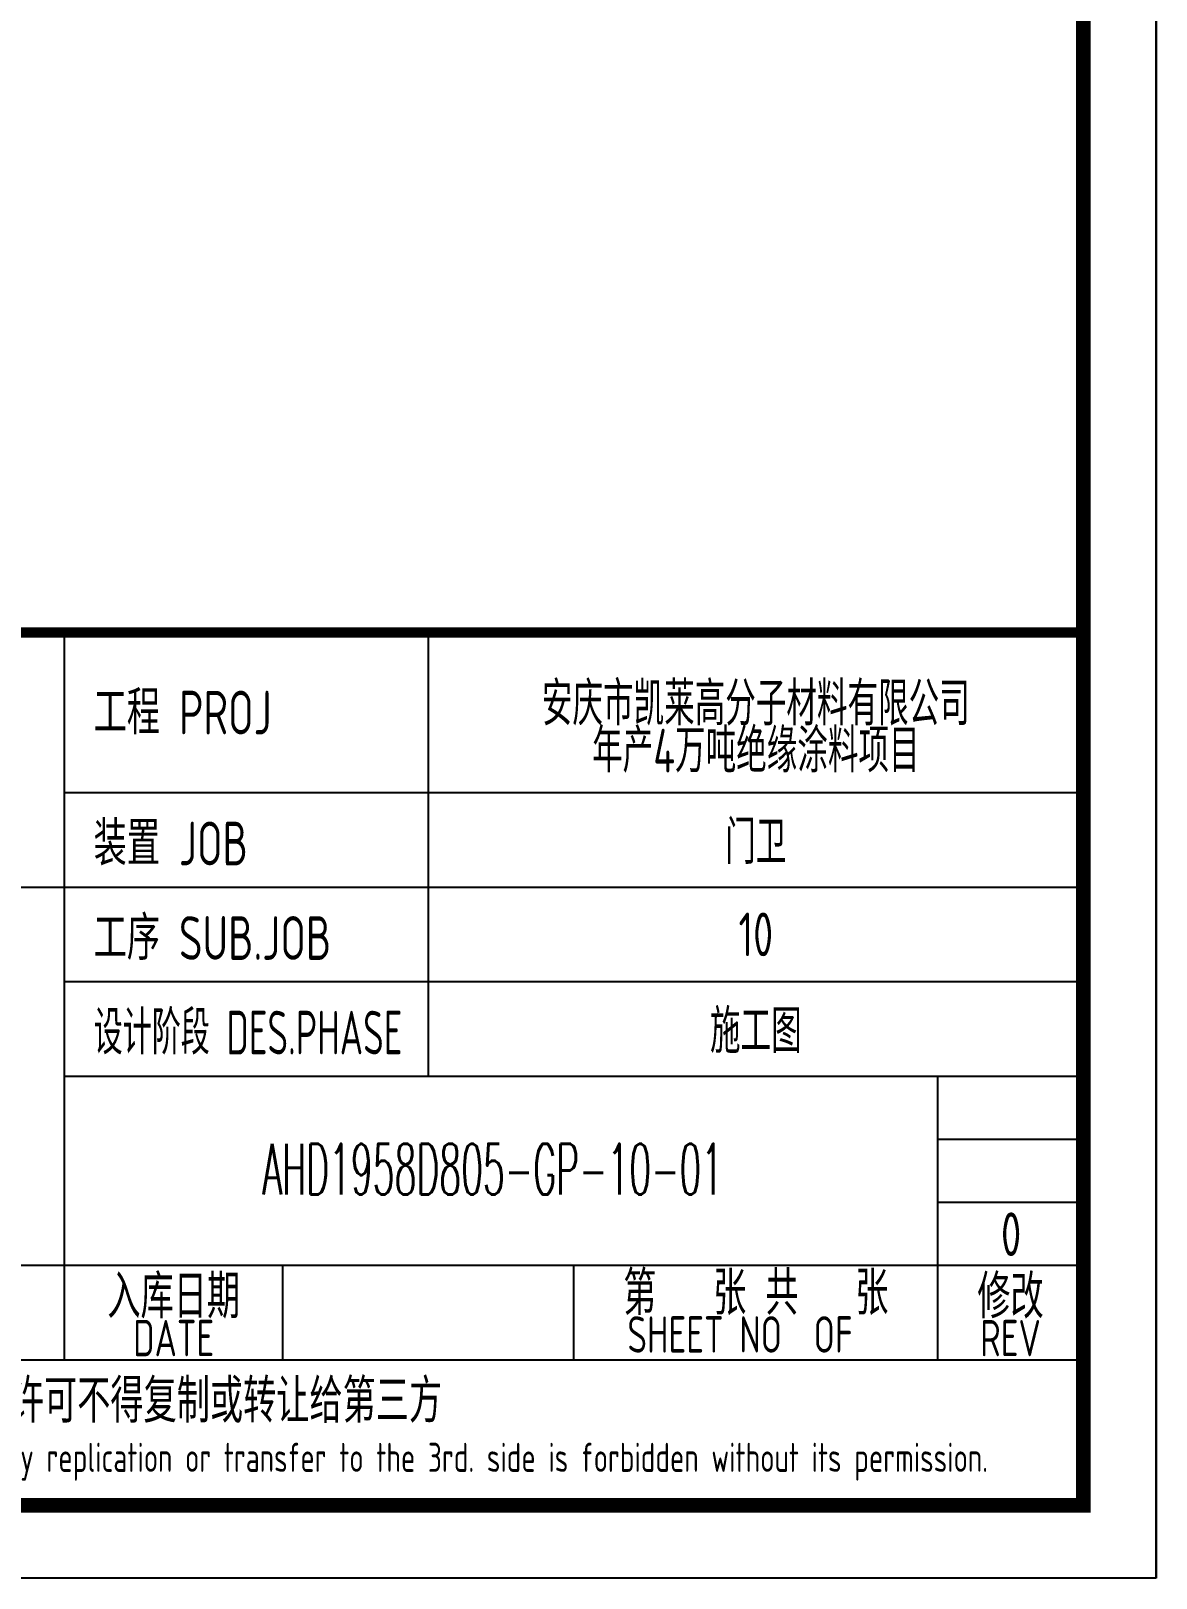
# Model space of a CAD drawing. Extents: x 5693218 to 11495510, y -728562 to -461276.
# Drawn here: x 5743144 to 5750875, y -503276 to -492641 of the extents above; entities that cross this region are included whole.
import ezdxf
from ezdxf.enums import TextEntityAlignment as Align

# ---------------------------------------------------------------- set-up
doc = ezdxf.new("R2010")
doc.units = 0
doc.header["$LTSCALE"] = 1000
doc.header["$MEASUREMENT"] = 0
doc.layers.get('0').update_dxf_attribs({"linetype": 'CONTINUOUS'})
doc.layers.add('AXIS', color=3, linetype='CONTINUOUS')
doc.layers.add('DIM_SYMB', color=3, linetype='CONTINUOUS')
doc.styles.add('AHD', font='sceie.shx', dxfattribs={"width": 0.7, "bigfont": 'sceic.shx'})
doc.styles.add('DIM_FONT', font='SIMPLEX', dxfattribs={"width": 0.7, "bigfont": 'GBCBIG'})
doc.styles.add('TSSD_Rein', font='Tssdeng.shx', dxfattribs={"width": 0.7, "bigfont": 'hztxt.shx'})

msp = doc.modelspace()

# ---------------------------------------------------------------- linework, layer by layer
for p, q in [((5750874.5, -503276.5), (5750874.5, -461276.5)), ((5750874.5, -461276.5), (5750874.5, -503276.5)), ((5743374.5, -501776.5), (5743374.5, -496776.5)), ((5745874.5, -499826.5), (5745874.5, -496776.5)), ((5750374.5, -502776.5), (5750374.5, -496776.5)), ((5743374.5, -497876.5), (5750374.5, -497876.5)), ((5732374.5, -498526.5), (5750374.5, -498526.5)), ((5743374.5, -499176.5), (5750374.5, -499176.5)), ((5743374.5, -499826.5), (5750374.5, -499826.5)), ((5749374.5, -501776.5), (5749374.5, -499826.5)), ((5749374.5, -500259.8), (5750374.5, -500259.8)), ((5749374.5, -500693.2), (5750374.5, -500693.2)), ((5732374.5, -501126.5), (5750374.5, -501126.5)), ((5744874.5, -501776.5), (5744874.5, -501126.5)), ((5746874.5, -501776.5), (5746874.5, -501126.5)), ((5732374.5, -501776.5), (5750374.5, -501776.5)), ((5732374.5, -502776.5), (5750374.5, -502776.5))]:
    msp.add_line(p, q)
at = {"color": 0}
msp.add_line((5750874.5, -503276.5), (5721174.5, -503276.5), dxfattribs=at)
at = {"color": 0, "const_width": 100}
msp.add_lwpolyline([(5721674.5, -502776.5), (5721674.5, -463776.5), (5750374.5, -463776.5), (5750374.5, -502776.5)], close=True, dxfattribs=at)
msp.add_lwpolyline([(5750374.5, -496776.5, 70, 70, 0), (5732374.5, -496776.5, 70, 70, 0), (5732374.5, -502776.5, 0, 0, 0)], format="xyseb")

# ---------------------------------------------------------------- texts
at = {"style": 'AHD'}
for s, width, p in [('工程 PROJ', 0.8, (5743574.5, -497476.5)), ('工程 PROJ', 0.8, (5743574.5, -497476.5)), ('装置 JOB', 0.8, (5743574.5, -498376.5)), ('装置 JOB', 0.8, (5743574.5, -498376.5)), ('工序 SUB.JOB', 0.8, (5743574.5, -499026.5)), ('工序 SUB.JOB', 0.8, (5743574.5, -499026.5)), ('设计阶段 DES.PHASE', 0.7, (5743574.5, -499676.5)), ('设计阶段 DES.PHASE', 0.7, (5743574.5, -499676.5))]:
    msp.add_text(s, height=300, dxfattribs=dict(at, width=width)).set_placement(p)
at = {"style": 'AHD', "width": 0.8}
for s, height, p in [('第   张 共   张', 300, (5748124.5, -501301.5)), ('入库日期', 300, (5744124.5, -501326.5)), ('入库日期', 300, (5744124.5, -501326.5)), ('修改', 300, (5749874.5, -501326.5)), ('修改', 300, (5749874.5, -501326.5)), ('DATE', 250, (5744124.5, -501626.5)), ('DATE', 250, (5744124.5, -501626.5)), ('SHEET NO  OF  ', 250, (5748124.5, -501601.5)), ('SHEET NO  OF  ', 250, (5748124.5, -501601.5)), ('REV', 250, (5749874.5, -501626.5)), ('REV', 250, (5749874.5, -501626.5)), ('本文件专有权属安徽华东化工医药工程有限责任公司所有,未经许可不得复制或转让给第三方', 300, (5741374.5, -502076.5)), ('本文件专有权属安徽华东化工医药工程有限责任公司所有,未经许可不得复制或转让给第三方', 300, (5741374.5, -502076.5)), ('The proprietary right of this document belongs to Anhui Huadong Chemical And Medical Engineering  Co.,Ltd.  and any replication or transfer to the 3rd. side is forbidden without its permission. ', 200, (5741374.5, -502476.5)), ('The proprietary right of this document belongs to Anhui Huadong Chemical And Medical Engineering  Co.,Ltd.  and any replication or transfer to the 3rd. side is forbidden without its permission. ', 200, (5741374.5, -502476.5))]:
    msp.add_text(s, height=height, dxfattribs=at).set_placement(p, align=Align.MIDDLE)
msp.add_attdef('0', text='0', height=300, dxfattribs=at).set_placement((5749878.6, -500912.6), align=Align.MIDDLE)
msp.add_attdef('0', text='0', height=300, dxfattribs=at).set_placement((5749878.6, -500912.6), align=Align.MIDDLE)
at = {"layer": 'AXIS', "style": 'TSSD_Rein', "width": 0.7}
for s, p in [('安庆市凯莱高分子材料有限公司', (5748124.5, -497248.9)), ('年产4万吨绝缘涂料项目', (5748124.5, -497571.9)), ('门卫', (5748124.5, -498201.5)), ('10', (5748124.5, -498851.5)), ('施工图', (5748124.5, -499501.5))]:
    msp.add_text(s, height=300, dxfattribs=at).set_placement(p, align=Align.MIDDLE)
at = {"layer": 'DIM_SYMB', "color": 7, "style": 'DIM_FONT', "width": 0.5}
msp.add_text('AHD1958D805-GP-10-01', height=350, dxfattribs=at).set_placement((5744734.4, -500640.8))

doc.saveas('drawing.dxf')
